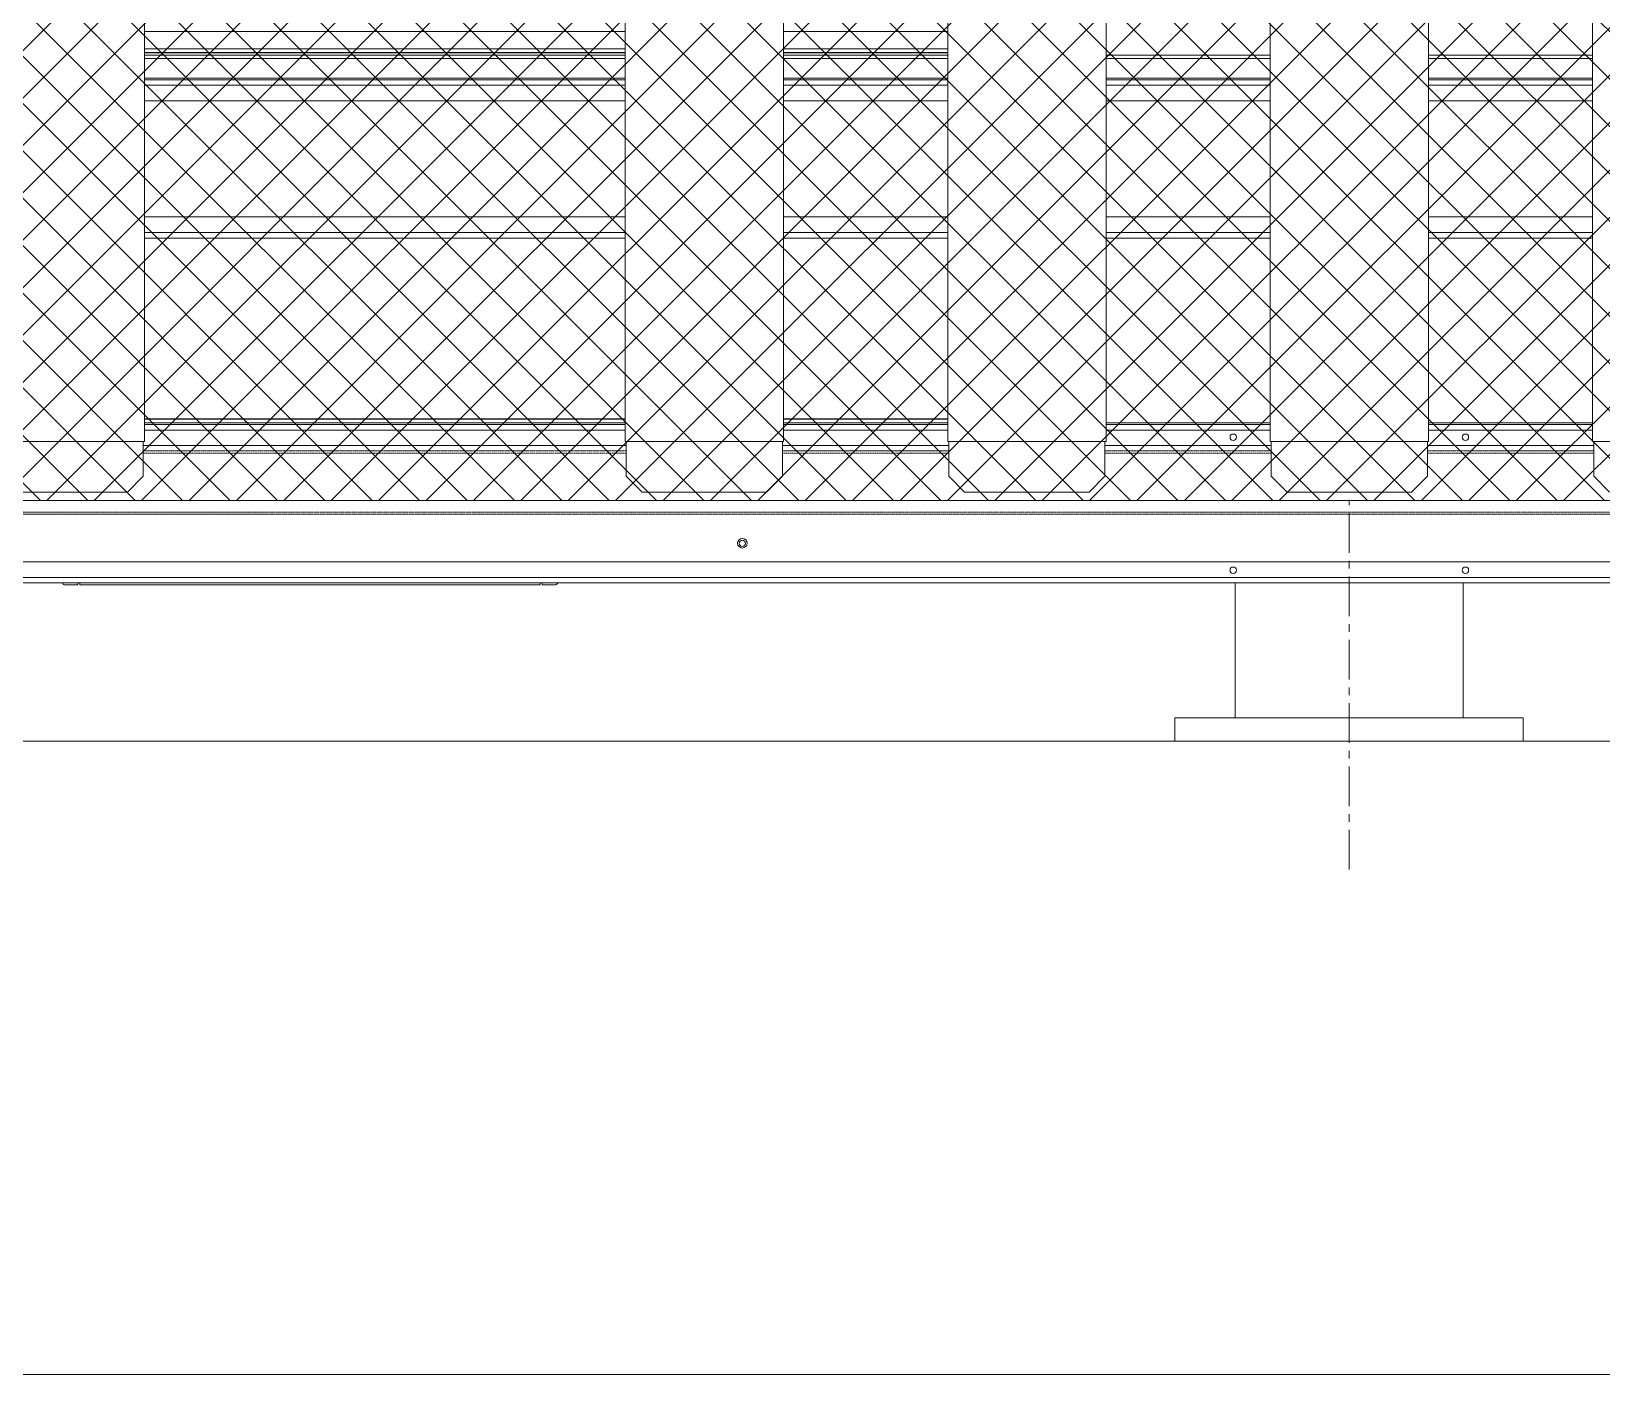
# Model space of a CAD drawing. Header units: millimetres. Extents: x -662849 to 32847, y -140377 to 24217.
# Drawn here: x 22432 to 23920, y 9152 to 10425 of the extents above; entities that cross this region are included whole.
import ezdxf

# ---------------------------------------------------------------- set-up
doc = ezdxf.new("R2010")
doc.units = ezdxf.units.MM
for name, pattern in [('CENTER', [2, 1.25, -0.25, 0.25, -0.25]), ('HIDDEN', [0.375, 0.25, -0.125]), ('HIDDENX2', [0.75, 0.5, -0.25])]:
    doc.linetypes.add(name, pattern=pattern)
for name, color, linetype in [('center', 1, 'CENTER'), ('HIDD', 2, 'HIDDENX2'), ('냉각탑_기초', 23, 'Continuous')]:
    doc.layers.add(name, color=color, linetype=linetype)

# ---------------------------------------------------------------- blocks, each defined once
blk = doc.blocks.new('2')
at = {"lineweight": 20}
h = blk.add_hatch(dxfattribs=at)
h.set_pattern_fill('ANSI37', scale=10)
h.set_pattern_definition([(45, (-1560101.88, -423095.512), (-22.4506403, 22.4506403), []), (135, (-1560101.88, -423095.512), (-22.4506403, -22.4506403), [])])
h.paths.add_polyline_path([(25738.7, 9980.4), (25738.7, 12250.4), (21622.7, 12250.4), (21622.7, 9980.4)])
for p, q in [((22539.2, 10036.4), (22539.2, 12209.4)), ((22994.7, 10036.4), (22994.7, 12209.4)), ((23144.7, 10036.4), (23144.7, 12209.4)), ((23300.2, 10036.4), (23300.2, 12209.4)), ((23450.2, 10036.4), (23450.2, 12209.4)), ((23605.7, 10036.4), (23605.7, 12209.4)), ((23755.7, 10036.4), (23755.7, 12209.4)), ((23911.2, 10036.4), (23911.2, 12209.4)), ((22389.2, 10036.4), (22539.2, 10036.4)), ((22538.2, 10036.4), (22538.2, 10003.4)), ((22994.7, 10036.4), (23144.7, 10036.4)), ((22995.7, 10036.4), (22995.7, 10003.4)), ((23143.7, 10036.4), (23143.7, 10003.4)), ((23300.2, 10036.4), (23450.2, 10036.4)), ((23301.2, 10036.4), (23301.2, 10003.4)), ((23449.2, 10036.4), (23449.2, 10003.4)), ((23605.7, 10036.4), (23755.7, 10036.4)), ((23606.7, 10036.4), (23606.7, 10003.4)), ((23754.7, 10036.4), (23754.7, 10003.4)), ((23911.2, 10036.4), (24061.2, 10036.4)), ((23912.2, 10036.4), (23912.2, 10003.4)), ((22538.2, 10003.4), (22523.2, 9988.4)), ((22995.7, 10003.4), (23010.7, 9988.4)), ((23143.7, 10003.4), (23128.7, 9988.4)), ((23301.2, 10003.4), (23316.2, 9988.4)), ((23449.2, 10003.4), (23434.2, 9988.4)), ((23606.7, 10003.4), (23621.7, 9988.4)), ((23754.7, 10003.4), (23739.7, 9988.4)), ((23912.2, 10003.4), (23927.2, 9988.4)), ((22405.2, 9988.4), (22523.2, 9988.4)), ((23010.7, 9988.4), (23128.7, 9988.4)), ((23316.2, 9988.4), (23434.2, 9988.4)), ((23621.7, 9988.4), (23739.7, 9988.4)), ((25738.7, 9980.4), (21622.7, 9980.4)), ((21655.7, 9752.4), (25705.7, 9752.4))]:
    blk.add_line(p, q, dxfattribs=at)
at = {"color": 7, "lineweight": 20, "ltscale": 0.23125}
for p, q in [((22994.7, 10424.8), (22539.2, 10424.8)), ((23300.2, 10424.8), (23144.7, 10424.8)), ((22994.7, 10408.2), (22539.2, 10408.2)), ((22994.7, 10404.8), (22539.2, 10404.8)), ((22994.7, 10402.4), (22539.2, 10402.4)), ((22994.7, 10399), (22539.2, 10399)), ((23300.2, 10408.2), (23144.7, 10408.2)), ((23300.2, 10404.8), (23144.7, 10404.8)), ((23300.2, 10402.4), (23144.7, 10402.4)), ((23300.2, 10399), (23144.7, 10399))]:
    blk.add_line(p, q, dxfattribs=at)
at = {"color": 7, "lineweight": 20, "ltscale": 0.109501}
blk.add_line((22994.7, 10404.4), (22539.2, 10404.4), dxfattribs=at)
at = {"color": 7, "lineweight": 20, "ltscale": 0.111332}
blk.add_line((23300.2, 10404.4), (23144.7, 10404.4), dxfattribs=at)
at = {"color": 7, "lineweight": 20, "ltscale": 0.2225}
for p, q in [((23450.2, 10402.3), (23605.7, 10402.3)), ((23605.7, 10399), (23450.2, 10399)), ((23911.2, 10402.3), (23755.7, 10402.3)), ((23911.2, 10399), (23755.7, 10399))]:
    blk.add_line(p, q, dxfattribs=at)
at = {"color": 7, "lineweight": 20, "ltscale": 0.111667}
for p, q in [((22994.7, 10380.4), (22539.2, 10380.4)), ((23300.2, 10380.4), (23144.7, 10380.4)), ((23605.7, 10380.4), (23450.2, 10380.4)), ((23911.2, 10380.4), (23755.7, 10380.4))]:
    blk.add_line(p, q, dxfattribs=at)
at = {"color": 7, "lineweight": 20}
for p, q in [((22539.2, 10379), (22994.7, 10379)), ((22539.2, 10373.8), (22994.7, 10373.8)), ((23144.7, 10379), (23300.2, 10379)), ((23144.7, 10373.8), (23300.2, 10373.8)), ((23450.2, 10379), (23605.7, 10379)), ((23450.2, 10373.8), (23605.7, 10373.8)), ((23755.7, 10379), (23911.2, 10379)), ((23755.7, 10373.8), (23911.2, 10373.8)), ((22539.2, 10359), (22994.7, 10359)), ((23144.7, 10359), (23300.2, 10359)), ((23450.2, 10359), (23605.7, 10359)), ((23755.7, 10359), (23911.2, 10359)), ((22539.2, 10249), (22994.7, 10249)), ((23144.7, 10249), (23300.2, 10249)), ((23450.2, 10249), (23605.7, 10249)), ((23755.7, 10249), (23911.2, 10249)), ((22994.7, 10234.2), (22539.2, 10234.2)), ((23300.2, 10234.2), (23144.7, 10234.2)), ((23605.7, 10234.2), (23450.2, 10234.2)), ((23911.2, 10234.2), (23755.7, 10234.2)), ((22994.7, 10229), (22539.2, 10229)), ((23300.2, 10229), (23144.7, 10229)), ((23605.7, 10229), (23450.2, 10229)), ((23911.2, 10229), (23755.7, 10229)), ((22539.2, 10054), (22994.7, 10054)), ((22539.2, 10052.4), (22994.7, 10052.4)), ((22994.7, 10052.4), (22539.2, 10052.4)), ((22994.7, 10047.2), (22539.2, 10047.2)), ((23144.7, 10054), (23300.2, 10054)), ((23144.7, 10052.4), (23300.2, 10052.4)), ((23300.2, 10052.4), (23144.7, 10052.4)), ((23300.2, 10047.2), (23144.7, 10047.2)), ((23450.2, 10054), (23605.7, 10054)), ((23605.7, 10052.4), (23450.2, 10052.4)), ((23605.7, 10047.2), (23450.2, 10047.2)), ((23755.7, 10054), (23911.2, 10054)), ((23755.7, 10052.4), (23911.2, 10052.4)), ((23911.2, 10052.4), (23755.7, 10052.4)), ((23911.2, 10047.2), (23755.7, 10047.2)), ((22538.2, 10032.4), (22995.7, 10032.4)), ((23143.7, 10032.4), (23301.2, 10032.4)), ((23449.2, 10032.4), (23606.7, 10032.4)), ((23754.7, 10032.4), (23912.2, 10032.4)), ((25703.1, 9922.4), (21658.3, 9922.4)), ((21658.3, 9907.6), (25703.1, 9907.6)), ((21658.3, 9902.4), (25703.1, 9902.4)), ((23572.4, 9902.4), (23572.4, 9774.4)), ((23788.7, 9902.4), (23788.7, 9774.4)), ((23515.5, 9774.4), (23845.5, 9774.4)), ((23515.5, 9752.4), (23515.5, 9774.4)), ((23845.5, 9752.4), (23845.5, 9774.4)), ((23515.5, 9752.4), (23845.5, 9752.4)), ((23818.7, 9752.4), (23602.4, 9752.4))]:
    blk.add_line(p, q, dxfattribs=at)
at = {"color": 7, "lineweight": 20, "ltscale": 1.02319e-05}
blk.add_line((22901.3, 10229), (22901.3, 10229), dxfattribs=at)
at = {"color": 7, "lineweight": 20, "ltscale": 1.03489e-05}
blk.add_line((22911.5, 10229), (22911.5, 10229), dxfattribs=at)
at = {"color": 7, "lineweight": 20, "ltscale": 0.280701}
for p, q in [((21658.9, 9902.4), (25398.5, 9902.4)), ((25134.7, 9902.4), (21822.7, 9902.4))]:
    blk.add_line(p, q, dxfattribs=at)
at = {"color": 7, "lineweight": 20, "ltscale": 2.13171e-06}
blk.add_line((22459.2, 9902.4), (22459.2, 9902.4), dxfattribs=at)
at = {"color": 7, "lineweight": 20, "ltscale": 0.004833}
for p, q in [((22476.2, 9900.4), (22464.6, 9900.4)), ((22916.2, 9900.4), (22927.8, 9900.4))]:
    blk.add_line(p, q, dxfattribs=at)
at = {"color": 7, "lineweight": 20, "ltscale": 0.000833333}
for p, q in [((22476.2, 9900.4), (22476.2, 9902.4)), ((22916.2, 9900.4), (22916.2, 9902.4))]:
    blk.add_line(p, q, dxfattribs=at)
at = {"color": 7, "lineweight": 20, "ltscale": 0.000834981}
for p, q in [((22478.2, 9900.4), (22478.2, 9902.4)), ((22914.2, 9900.4), (22914.2, 9902.4))]:
    blk.add_line(p, q, dxfattribs=at)
at = {"color": 7, "lineweight": 20, "ltscale": 0.056667}
blk.add_line((22478.2, 9900.4), (22914.2, 9900.4), dxfattribs=at)
at = {"color": 7, "lineweight": 20, "ltscale": 7.17165e-06}
blk.add_line((22515, 9902.4), (22515, 9902.4), dxfattribs=at)
at = {"color": 7, "lineweight": 20, "ltscale": 7.33296e-06}
blk.add_line((22525.8, 9902.4), (22525.8, 9902.4), dxfattribs=at)
at = {"color": 7, "lineweight": 20, "ltscale": 2.15275e-06}
blk.add_line((22933.2, 9902.4), (22933.2, 9902.4), dxfattribs=at)
at = {"color": 0}
for points in [[(22994.7, 10057.4), (22539.2, 10057.4)], [(23300.2, 10057.4), (23144.7, 10057.4)]]:
    blk.add_lwpolyline(points, dxfattribs=at)
at = {"color": 7, "lineweight": 20}
for centre, radius in [((23570.7, 10040.4), 3), ((23790.7, 10040.4), 3), ((23105.7, 9939.9), 4.5), ((23105.7, 9939.9), 3), ((23570.7, 9914.4), 3), ((23790.7, 9914.4), 3)]:
    blk.add_circle(centre, radius, dxfattribs=at)
for centre, radius, start, end in [((22464.6, 9903.8), 3.4, 204.2426, 270), ((22464.6, 9903.8), 1.4, 267.8184, 270), ((22927.8, 9903.8), 3.4, 270, 335.7574), ((22927.8, 9903.8), 1.4, 270, 272.1991), ((23073.4, 9907.6), 5.2, 269.7408, 270), ((23138, 9907.6), 5.2, 270, 270.2592)]:
    blk.add_arc(centre, radius, start, end, dxfattribs=at)
at = {"layer": 'center', "lineweight": 20}
for p, q in [((22995.7, 10027.4), (22538.2, 10027.4)), ((23301.2, 10027.4), (23143.7, 10027.4)), ((23606.7, 10027.4), (23449.2, 10027.4)), ((23912.2, 10027.4), (23754.7, 10027.4)), ((25780.7, 9967.4), (21580.7, 9967.4))]:
    blk.add_line(p, q, dxfattribs=at)
at = {"layer": 'HIDD', "linetype": 'HIDDEN', "lineweight": 20}
for p, q in [((22995.7, 10025.4), (22538.2, 10025.4)), ((23301.2, 10025.4), (23143.7, 10025.4)), ((23606.7, 10025.4), (23449.2, 10025.4)), ((23912.2, 10025.4), (23754.7, 10025.4)), ((25778.7, 9969.4), (21580.7, 9969.4))]:
    blk.add_line(p, q, dxfattribs=at)

msp = doc.modelspace()

# ---------------------------------------------------------------- linework, layer by layer
at = {"layer": 'center', "lineweight": 20, "ltscale": 30}
msp.add_line((23680.7, 9630.9), (23680.7, 9981), dxfattribs=at)
at = {"layer": '냉각탑_기초', "lineweight": 20, "ltscale": 30}
msp.add_line((21056.1, 9152.4), (26414.1, 9152.4), dxfattribs=at)

# ---------------------------------------------------------------- block references
msp.add_blockref('2', (0, 0))

doc.saveas('drawing.dxf')
